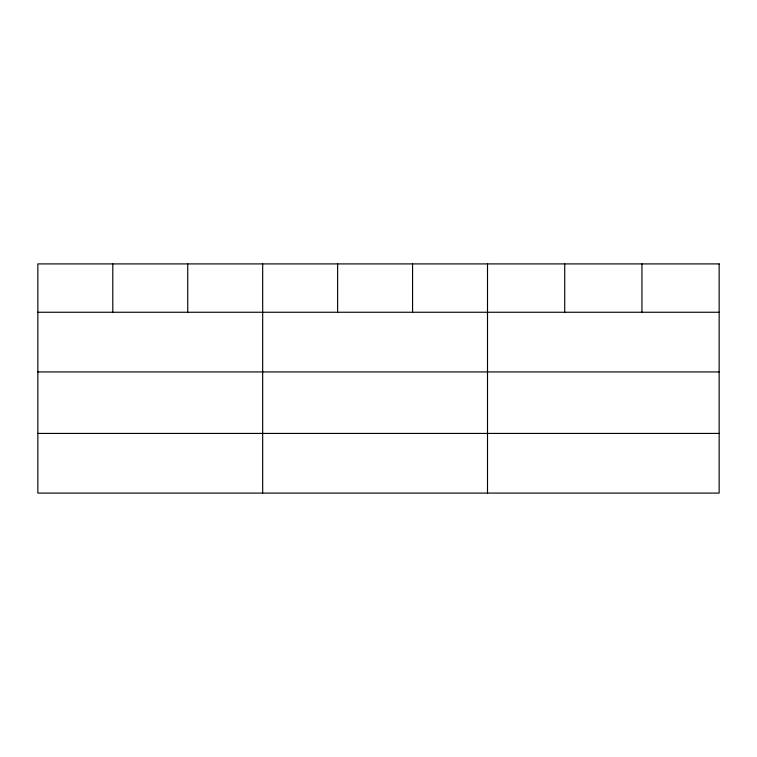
<?xml version="1.0" encoding="UTF-8"?>
<svg xmlns="http://www.w3.org/2000/svg" width="757" height="757" viewBox="0 0 757 757"><rect width="100%" height="100%" fill="white"/><g stroke="black" fill="none" stroke-linecap="round" stroke-linejoin="round"><path stroke-width="1.14" d="M37.85 312.253L719.15 312.253M37.85 371.933L719.15 371.933M37.85 433.42L719.15 433.42M641.936 263.909L641.936 312.253M564.722 263.909L564.722 312.253M487.508 263.909L487.508 493.091M412.565 263.909L412.565 312.253M337.622 263.909L337.622 312.253M262.679 263.909L262.679 493.091M187.736 263.909L187.736 312.253M112.793 263.909L112.793 312.253M719.15 263.909L37.85 263.909L37.85 493.091L719.15 493.091L719.15 263.909"/></g></svg>
